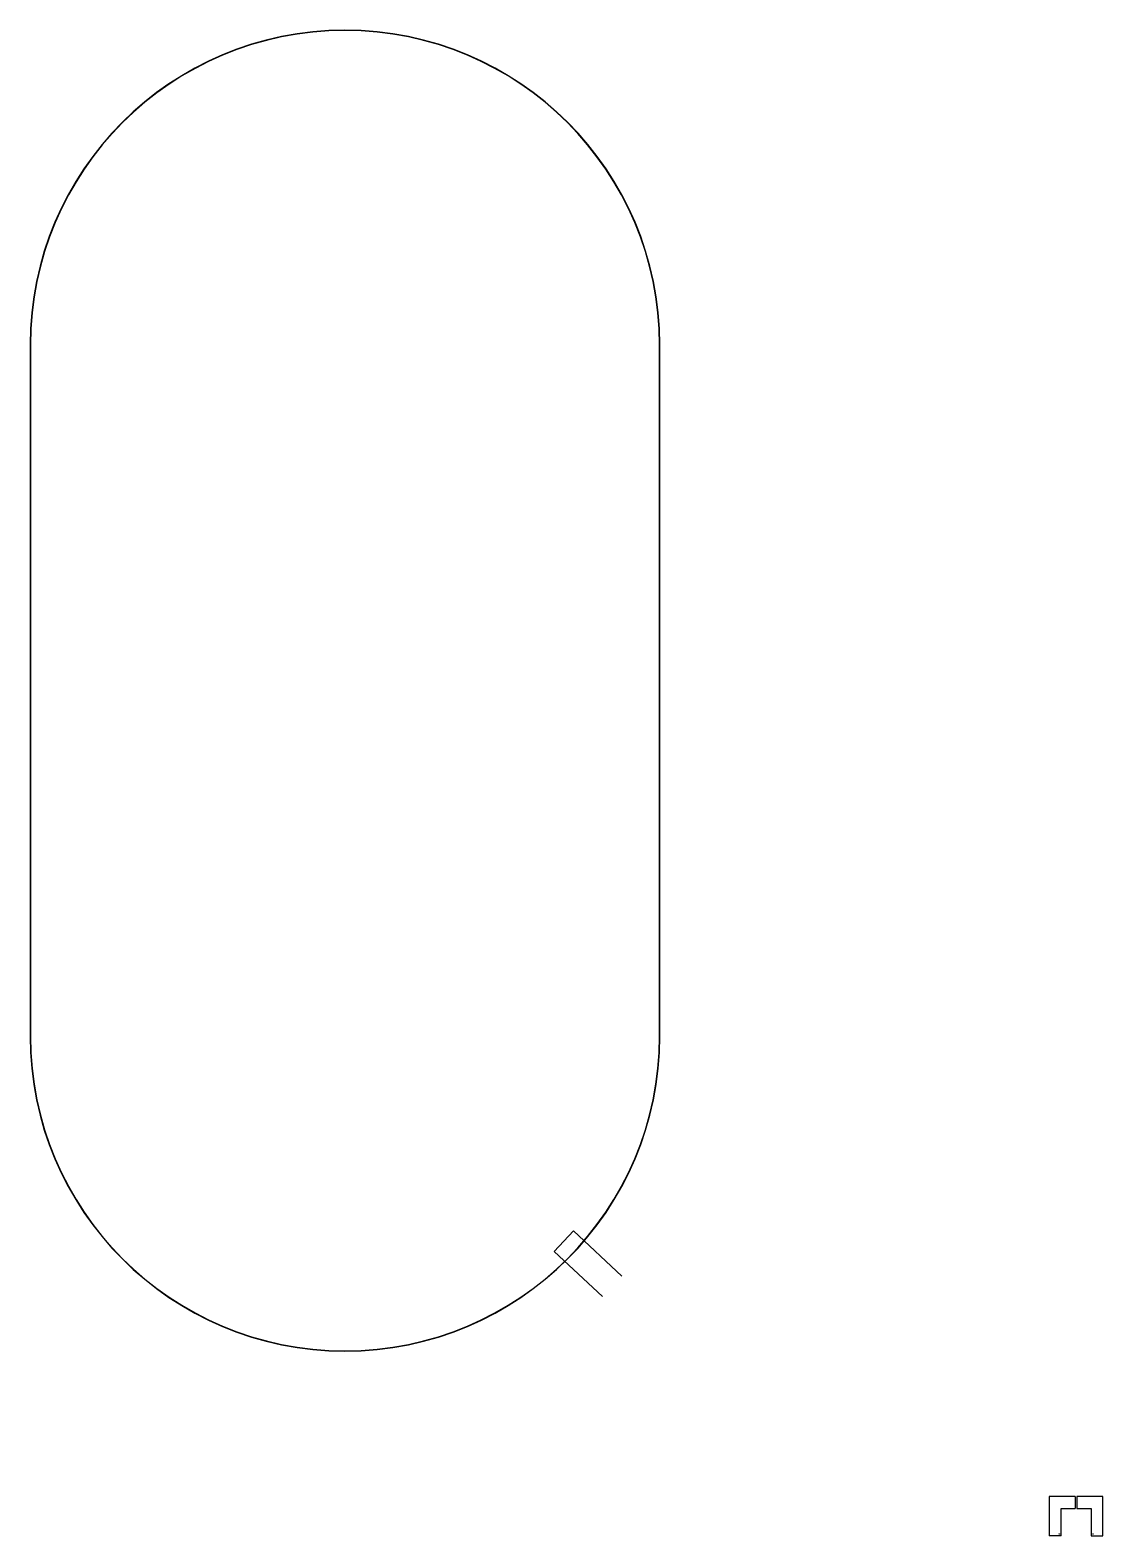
# Model space of a CAD drawing. Extents: x -112 to 298, y 0 to 575.
import ezdxf

# ---------------------------------------------------------------- set-up
doc = ezdxf.new("R2010")
doc.units = 0
doc.header["$LTSCALE"] = 12
doc.header["$MEASUREMENT"] = 0
for name, color, linetype in [('10 PIPE', 7, 'CONTINUOUS'), ('EXTERNALS', 3, 'CONTINUOUS'), ('marking', 11, 'CONTINUOUS'), ('REPAD', 7, 'CONTINUOUS'), ('SHELL', 40, 'CONTINUOUS')]:
    doc.layers.add(name, color=color, linetype=linetype)

msp = doc.modelspace()

# ---------------------------------------------------------------- linework, layer by layer
at = {"layer": '10 PIPE'}
for p, q in [((88.19, 108.57), (95.53, 116.42)), ((95.53, 116.42), (113.96, 99.18)), ((88.19, 108.57), (106.61, 91.33))]:
    msp.add_line(p, q, dxfattribs=at)
at = {"layer": 'EXTERNALS', "extrusion": (-0.730162, 0.683274, -2.22045e-16), "elevation": 9.79}
for points in [[(-150.34, 0), (-150.34, 10.49), (-139.47, 10.49), (-139.47, 0)], [(-150.28, 0), (-150.28, 10.42), (-139.53, 10.42), (-139.53, 0)]]:
    msp.add_lwpolyline(points, dxfattribs=at)
at = {"layer": 'marking'}
for centre in [(280.87, 0.71), (293.74, 0.71)]:
    msp.add_circle(centre, 0.0938, dxfattribs=at)
at = {"layer": 'REPAD'}
for p, q in [((287.02, 14.99), (287.02, 10.49)), ((287.59, 14.99), (287.59, 10.49))]:
    msp.add_line(p, q, dxfattribs=at)
for points, knots in [([(287.02, 14.99), (286.19, 14.99), (284.54, 14.99), (281.22, 14.99), (278.74, 14.99), (277.08, 14.99)], [0.5, 0.5, 0.5, 0.5, 0.625058, 0.7500892, 1, 1, 1, 1]), ([(297.53, 14.99), (295.87, 14.99), (293.39, 14.99), (290.07, 14.99), (288.42, 14.99), (287.59, 14.99)], [0, 0, 0, 0, 0.2499108, 0.374942, 0.5, 0.5, 0.5, 0.5]), ([(281.58, 10.49), (282.49, 10.49), (283.85, 10.49), (285.66, 10.49), (286.57, 10.49), (287.02, 10.49)], [0, 0, 0, 0, 0.2499733, 0.3749826, 0.5, 0.5, 0.5, 0.5]), ([(287.59, 10.49), (288.04, 10.49), (288.95, 10.49), (290.76, 10.49), (292.12, 10.49), (293.03, 10.49)], [0.5, 0.5, 0.5, 0.5, 0.6250174, 0.7500267, 1, 1, 1, 1]), ([(281.58, 0), (281.21, 0), (280.64, 0), (279.89, 0), (279.33, 0), (278.77, 0), (278.02, 0), (277.46, 0), (277.08, 0)], [0, 0, 0, 0, 0.249995, 0.374997, 0.5, 0.625003, 0.750005, 1, 1, 1, 1]), ([(293.03, 0), (293.4, 0), (293.97, 0), (294.72, 0), (295.28, 0), (295.84, 0), (296.59, 0), (297.15, 0), (297.53, 0)], [0, 0, 0, 0, 0.249995, 0.374997, 0.5, 0.625003, 0.750005, 1, 1, 1, 1])]:
    msp.add_open_spline(points, degree=3, knots=knots, dxfattribs=at)
for points in [[(277.08, 14.99), (277.08, 0)], [(297.53, 0), (297.53, 14.99)], [(281.58, 0), (281.58, 10.49)], [(293.03, 10.49), (293.03, 0)]]:
    msp.add_open_spline(points, degree=1, dxfattribs=at)
at = {"layer": 'SHELL'}
for points in [[(128.47, 454.64, 1), (-111.78, 454.64), (-111.78, 190.64, 1), (128.47, 190.64)], [(128.35, 454.64, 1), (-111.65, 454.64), (-111.65, 190.64, 1), (128.35, 190.64)]]:
    msp.add_lwpolyline(points, format="xyb", close=True, dxfattribs=at)

doc.saveas('drawing.dxf')
